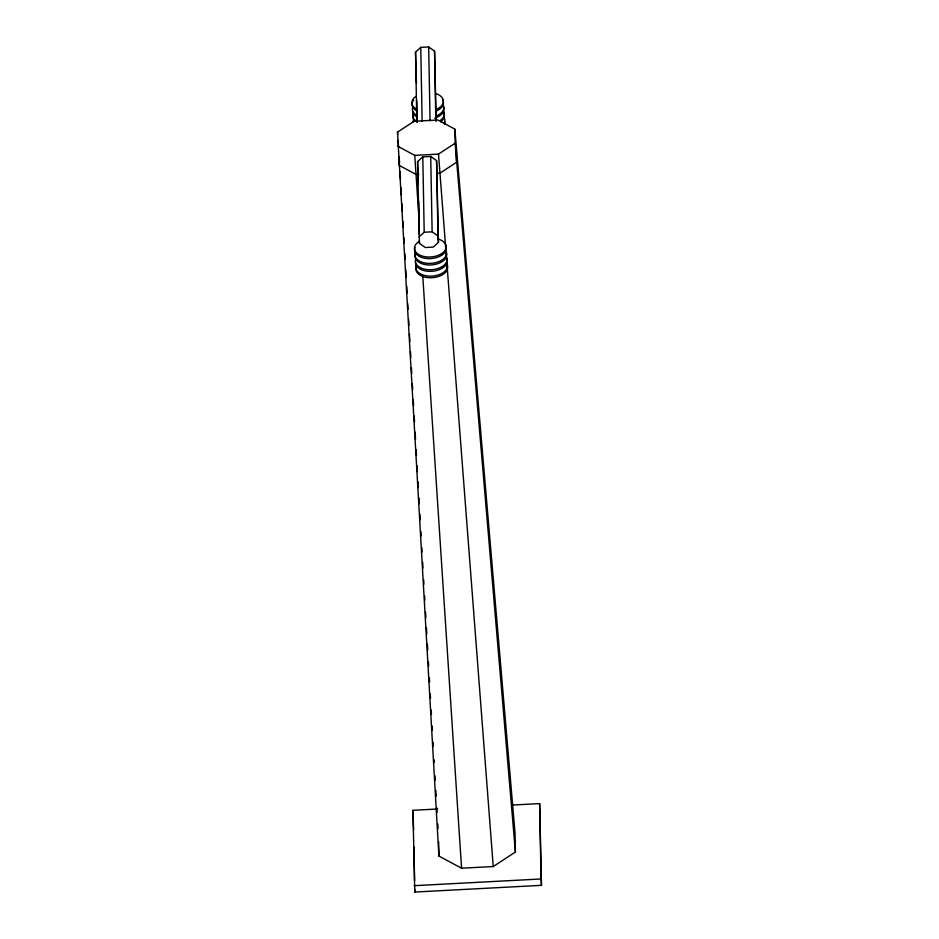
<?xml version="1.0" encoding="UTF-8"?>
<svg xmlns="http://www.w3.org/2000/svg" width="939" height="939" viewBox="0 0 939 939"><rect width="100%" height="100%" fill="white"/><g stroke="black" fill="none" stroke-linecap="round" stroke-linejoin="round"><path stroke-width="1.41" d="M416.834 121.706L415.531 52.126L420.754 47.373L428.677 46.95L434.546 51.117L436.189 121.26M417.573 161.602L422.796 156.86L430.719 156.437L436.588 160.604L438.443 242.344L433.219 247.098L425.297 247.52L419.44 243.354L417.573 161.602L418.325 183.927M418.982 236.98L424.205 232.238L432.128 231.816L437.985 235.982L438.443 242.344M397.502 132.129L414.111 121.26L437.867 119.992L454.84 129.101L515.042 833.186L515.394 852.025L493.245 866.533L461.565 868.211L438.912 856.075L397.502 132.129L397.702 134.864M397.772 146.261L414.745 155.369L438.501 154.102L455.11 143.233L454.84 129.101M418.911 174.325L416.118 174.466L399.134 165.37L398.981 156.895M437.081 173.363L439.875 173.21L456.471 162.341L456.213 148.198M511.955 805.063L539.632 803.596L541.498 885.336L414.78 892.05L412.925 810.298L437.68 808.995M414.322 885.677L541.04 878.974L539.632 803.596M515.394 852.025L455.11 143.233M493.245 866.533L438.501 154.102M541.04 878.974L541.498 885.336M415.531 52.126L416.447 83.137M414.745 155.369L419.275 222.766M398.089 140.322L398.582 147.141M412.925 810.298L413.618 829.724M422.726 275.456L461.565 868.211M399.216 157.095L399.556 162.94M400.061 171.72L400.483 179.032M400.988 187.812L401.411 195.124M401.915 203.892L402.35 211.205M402.937 221.451L403.277 227.297M403.864 237.532L404.204 243.389M404.803 253.624L405.132 259.481M405.73 269.716L406.153 277.028M406.657 285.808L407.08 293.121M407.679 303.356L408.019 309.213M408.606 319.448L408.946 325.293M409.451 334.073L409.874 341.385M410.472 351.62L410.812 357.477M411.399 367.712L411.74 373.569M412.327 383.805L412.667 389.65M413.266 399.897L413.594 405.742M414.193 415.989L414.533 421.834M415.12 432.069L415.543 439.382M416.141 449.628L416.482 455.474M417.069 465.709L417.409 471.566M417.996 481.801L418.336 487.658M418.935 497.893L419.275 503.738M419.862 513.985L420.203 519.83M420.883 531.533L421.13 535.923M421.811 547.625L422.057 552.015M422.656 562.25L422.996 568.095M423.665 579.797L423.923 584.187M424.604 595.889L424.851 600.279M425.531 611.982L425.872 617.827M426.459 628.074L426.799 633.919M427.398 644.154L427.738 650.011M428.407 661.713L428.665 666.103M429.346 677.805L429.593 682.184M430.273 693.886L430.532 698.276M431.201 709.978L431.459 714.368M432.14 726.07L432.386 730.46M433.067 742.162L433.313 746.552M434.076 759.71L434.252 762.632M435.015 775.802L435.262 780.192M435.86 790.427L436.201 796.272M436.87 807.974L437.128 812.364M437.809 824.066L438.055 828.456M434.546 51.117L435.837 120.697M436.588 160.604L437.985 235.982M428.677 46.95L430.062 120.873M430.719 156.437L432.128 231.816M438.642 841.579L438.912 856.075M420.754 47.373L422.139 121.295M422.796 156.86L424.205 232.238M416.775 100.532L417.186 122.27M418.653 201.322L419.275 234.656M419.381 240.454L419.44 243.354M413.946 847.119L414.569 880.453M414.733 889.151L414.78 892.05M447.023 265.021A15.869 9.413 -4.1 0 1 431.94 277.698A15.869 9.413 -4.1 0 1 416.423 266.641M446.905 263.425A15.869 9.413 -4.1 0 1 431.823 276.101A15.869 9.413 -4.1 0 1 416.306 265.044M445.99 250.69A15.869 9.413 -4.1 0 1 430.907 263.366A15.869 9.413 -4.1 0 1 415.39 252.309M446.107 252.286A15.869 9.413 -4.1 0 1 431.024 264.951A15.869 9.413 -4.1 0 1 415.508 253.906M445.649 245.912A15.869 9.413 -4.1 0 1 430.567 258.589A15.869 9.413 -4.1 0 1 415.05 247.532M438.043 238.987A15.869 9.413 -4.1 0 1 443.361 252.286A15.869 9.413 -4.1 0 1 420.238 255.326A15.869 9.413 -4.1 0 1 418.958 241.499M446.448 257.063A15.869 9.413 -4.1 0 1 431.365 269.728A15.869 9.413 -4.1 0 1 415.848 258.683M443.067 106.154A15.763 9.355 -4.1 0 1 434.698 118.185M416.963 117.023A15.763 9.355 -4.1 0 1 412.526 111.389M442.962 104.569A15.763 9.355 -4.1 0 1 436.987 115.685M416.846 115.427A15.763 9.355 -4.1 0 1 412.644 107.339M446.565 258.648A15.869 9.413 -4.1 0 1 433.548 271.136A15.869 9.413 -4.1 0 1 415.472 262.744M442.609 99.792A15.763 9.355 -4.1 0 1 436.635 110.908M417.503 111.166A15.763 9.355 -4.1 0 1 413.583 100.18M435.673 93.56A15.763 9.355 -4.1 0 1 436.529 109.311M417.397 109.57A15.763 9.355 -4.1 0 1 415.707 96.435M443.525 112.527A15.763 9.355 -4.1 0 1 440.614 121.87M413.829 120.11A15.763 9.355 -4.1 0 1 413.207 115.297M443.419 110.931A15.763 9.355 -4.1 0 1 440.497 120.286M417.303 121.8A15.763 9.355 -4.1 0 1 413.09 113.713M444.969 121.847A15.869 9.413 -4.1 0 1 444.476 124.312M444.276 117.845A15.869 9.413 -4.1 0 1 444.358 122.727M413.183 121.929A15.869 9.413 -4.1 0 1 413.676 119.464"/></g></svg>
